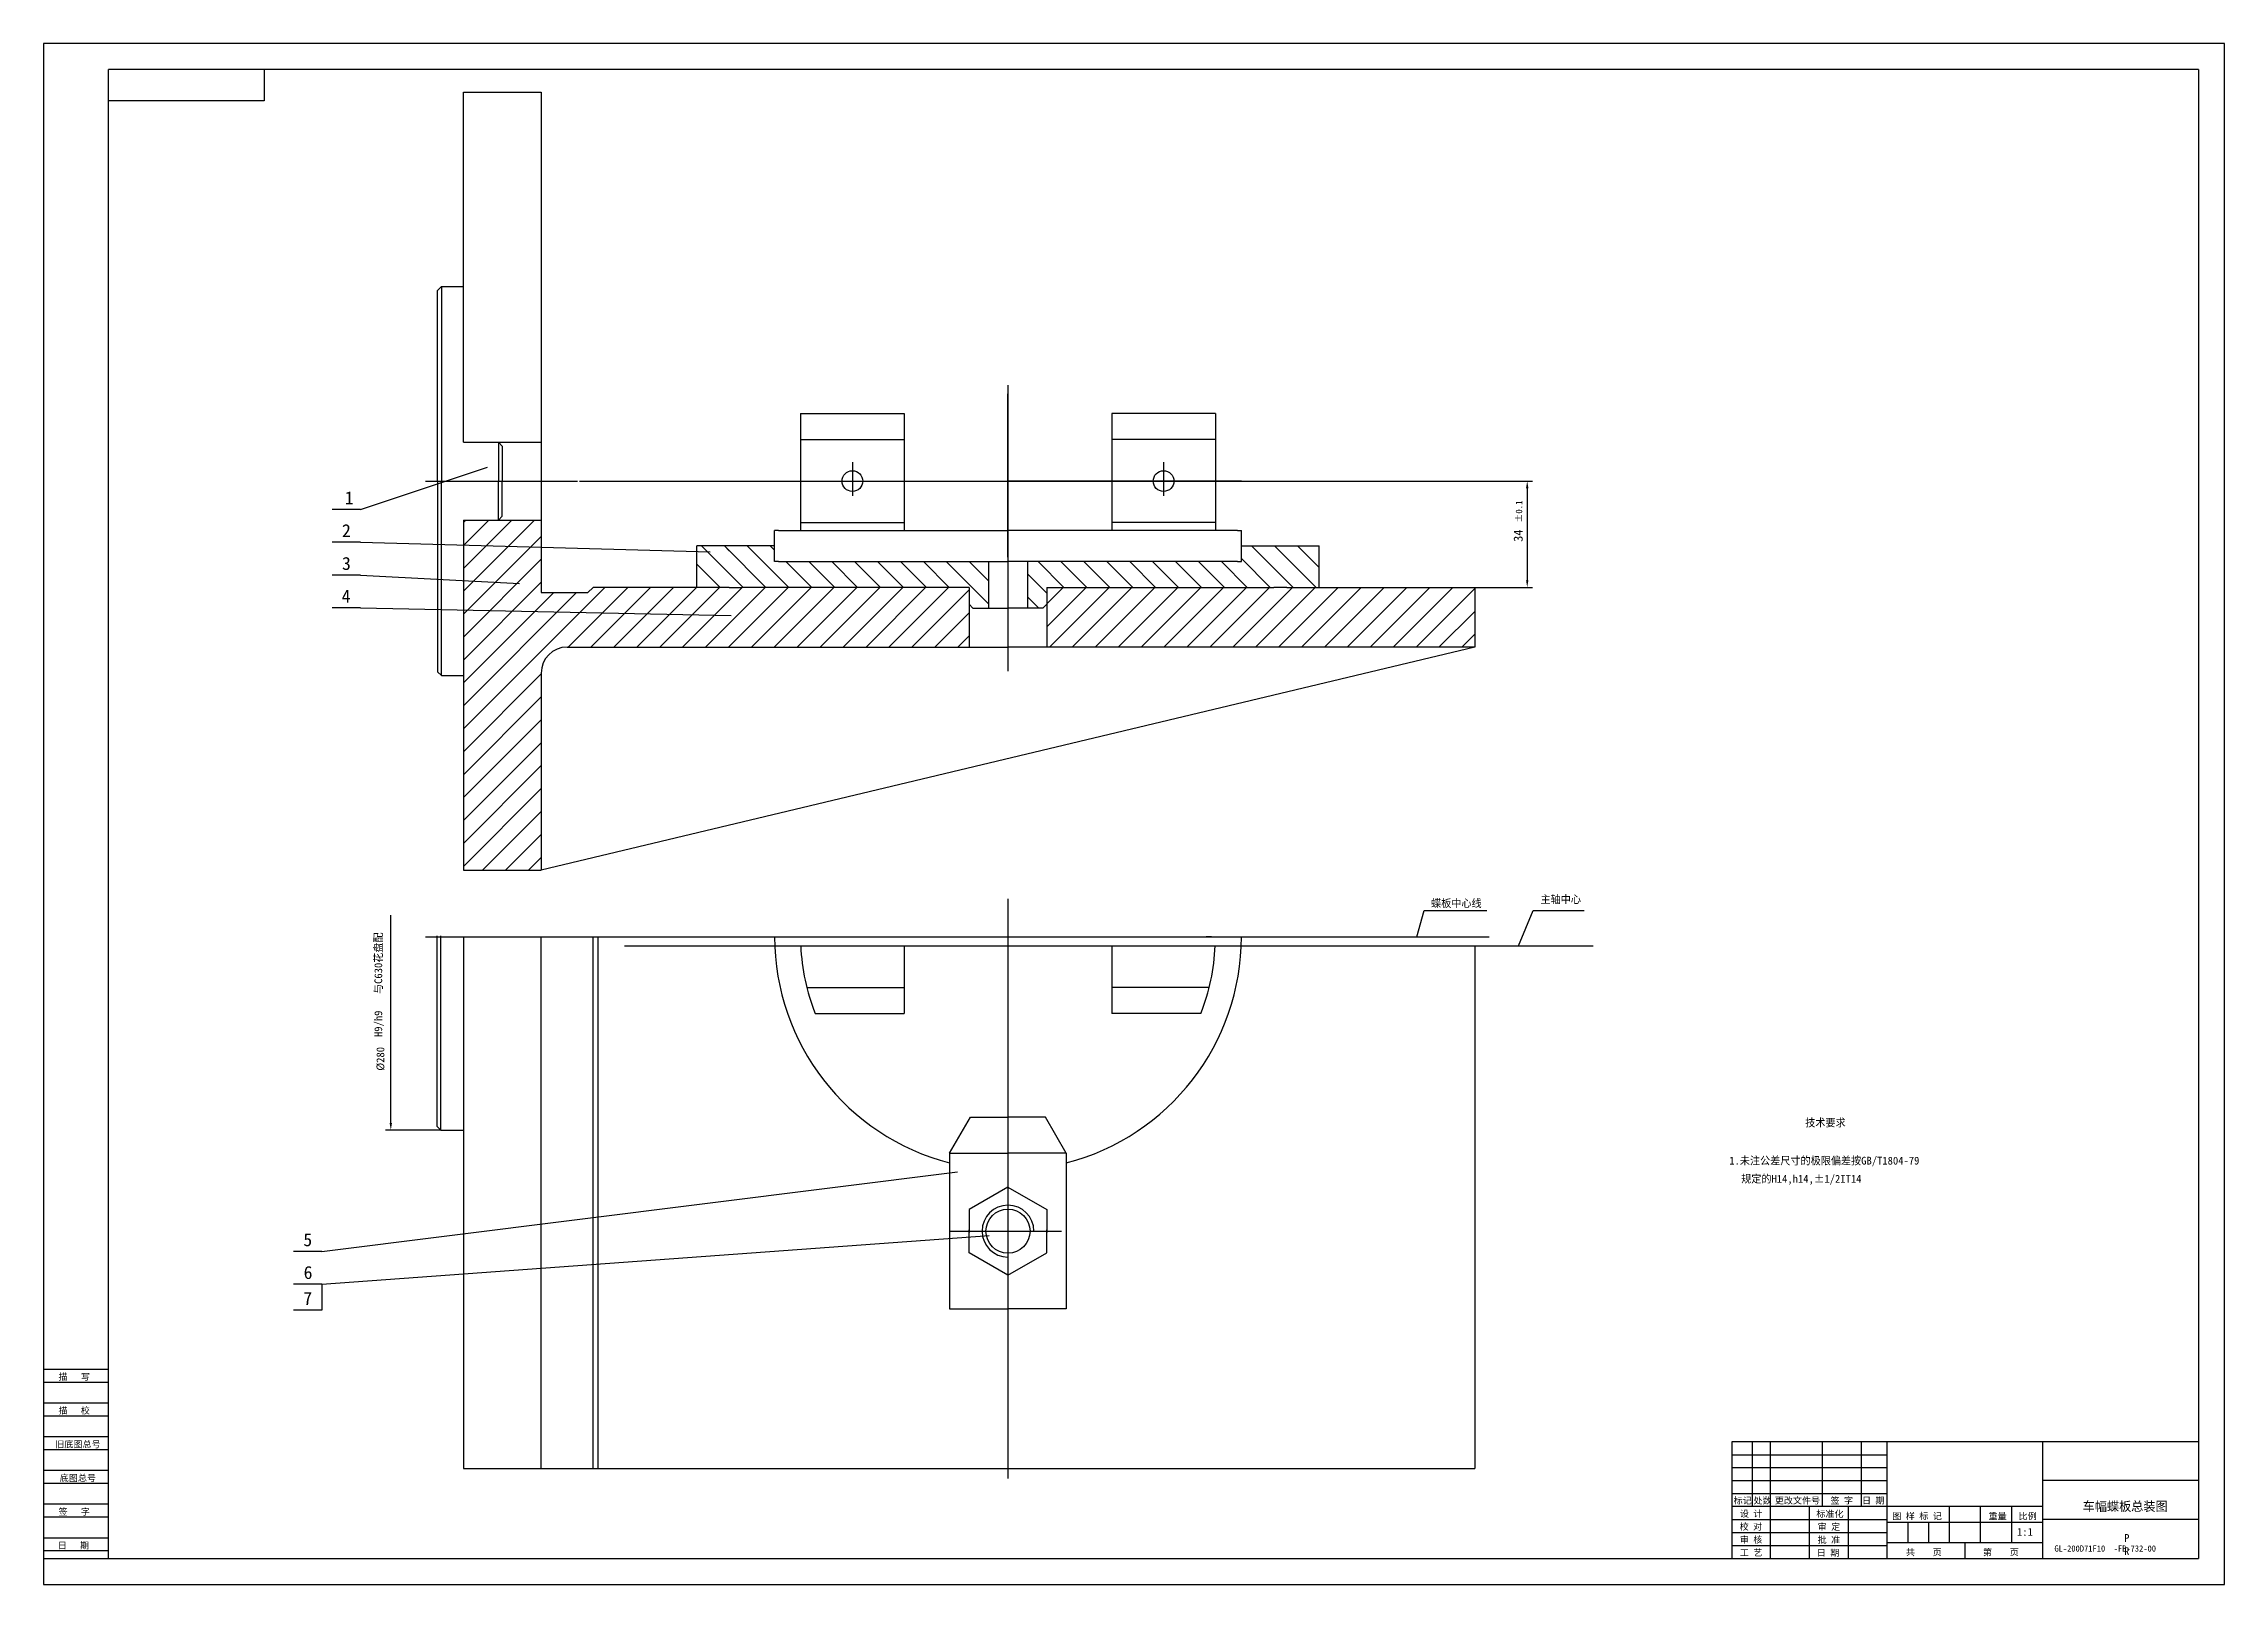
# Model space of a CAD drawing. Header units: metres. Extents: x 0 to 841, y 0 to 594.
import ezdxf

# ---------------------------------------------------------------- set-up
doc = ezdxf.new("R2010")
doc.units = ezdxf.units.M
for name, color, linetype in [('C', 6, 'Continuous'), ('D', 1, 'Continuous'), ('FL', 5, 'Continuous'), ('T', 7, 'Continuous'), ('TL', 4, 'Continuous')]:
    doc.layers.add(name, color=color, linetype=linetype)

# ---------------------------------------------------------------- blocks, each defined once
blk = doc.blocks.new('TUKUN1')
at = {"layer": 'FL'}
for p, q in [((0, 594), (0, 0)), ((841, 594), (0, 594)), ((841, 0), (841, 594)), ((0, 78), (25, 78)), ((0, 70), (25, 70)), ((0, 65), (25, 65)), ((0, 57), (25, 57)), ((0, 52), (25, 52)), ((659, 30), (659, 55)), ((666, 10), (666, 55)), ((686, 30), (686, 55)), ((701, 30), (701, 55)), ((0, 44), (25, 44)), ((651, 50), (711, 50)), ((651, 45), (711, 45)), ((0, 39), (25, 39)), ((651, 40), (711, 40)), ((651, 35), (711, 35)), ((0, 31), (25, 31)), ((0, 26), (25, 26)), ((696, 10), (696, 30)), ((0, 18), (25, 18)), ((651, 25), (711, 25)), ((651, 20), (711, 20)), ((0, 13), (25, 13)), ((651, 15), (711, 15)), ((0, 0), (841, 0))]:
    blk.add_line(p, q, dxfattribs=at)
at = {"layer": 'TL'}
for p, q in [((25, 10), (25, 584)), ((831, 584), (25, 584)), ((85, 584), (85, 572)), ((831, 584), (831, 10)), ((85, 572), (25, 572)), ((0, 83), (25, 83)), ((651, 55), (651, 10)), ((831, 55), (651, 55)), ((711, 10), (711, 55)), ((771, 10), (771, 55)), ((831, 40), (771, 40)), ((771, 30), (651, 30)), ((681, 10), (681, 30)), ((735, 16), (735, 30)), ((747, 16), (747, 30)), ((759, 16), (759, 30)), ((711, 24), (771, 24)), ((719, 16), (719, 24)), ((727, 16), (727, 24)), ((831, 25), (771, 25)), ((0, 10), (831, 10)), ((771, 16), (711, 16)), ((741, 10), (741, 16))]:
    blk.add_line(p, q, dxfattribs=at)
at = {"layer": 'T'}
for s, p in [('描   写', (5.74, 78.76)), ('描   校', (5.74, 65.76)), ('旧底图总号', (4.49, 52.76)), ('底图总号', (6.22, 39.76)), ('标记', (651.75, 31.07)), ('处数', (659.38, 31.07)), ('更改文件号', (667.61, 31.07)), ('签 字', (689.1, 31.07)), ('日 期', (701.23, 31.07)), ('签   字', (5.74, 26.76)), ('设 计', (654.14, 25.99)), ('标准化', (683.65, 25.93)), ('图 样 标 记', (712.95, 25.04)), ('重量', (750.03, 25.04)), ('比例', (761.64, 25.04)), ('校 对', (654.05, 20.99)), ('审 核', (654.14, 15.99)), ('批 准', (684.13, 15.93)), ('审 定', (684.13, 20.93)), ('日   期', (5.45, 13.76)), ('工 艺', (654.14, 10.99)), ('日 期', (683.84, 10.93)), ('共    页', (718.18, 11.13)), ('第    页', (747.9, 11.13))]:
    blk.add_text(s, height=2.5, dxfattribs=at).set_placement(p)

msp = doc.modelspace()

# ---------------------------------------------------------------- linework, layer by layer
for p, q in [((161.9, 382.87), (189.37, 410.34)), ((161.9, 391.71), (180.53, 410.34)), ((161.9, 400.55), (171.69, 410.34)), ((161.9, 409.39), (162.85, 410.34)), ((161.9, 374.03), (191.9, 404.03)), ((269.73, 384.34), (253.7, 400.37)), ((278.57, 384.34), (262.54, 400.37)), ((264.4, 398.51), (262.54, 400.37)), ((287.41, 384.34), (271.38, 400.37)), ((281.9, 398.69), (280.22, 400.37)), ((473.03, 384.34), (461.9, 395.47)), ((481.86, 384.34), (465.83, 400.37)), ((474.4, 391.81), (465.83, 400.37)), ((490.7, 384.34), (474.67, 400.37)), ((491.9, 391.98), (483.51, 400.37)), ((161.9, 365.19), (191.9, 395.19)), ((260.89, 384.34), (251.9, 393.34)), ((296.25, 384.34), (286.25, 394.34)), ((305.09, 384.34), (295.09, 394.34)), ((313.93, 384.34), (303.93, 394.34)), ((322.77, 384.34), (312.77, 394.34)), ((331.6, 384.34), (321.6, 394.34)), ((340.44, 384.34), (330.44, 394.34)), ((349.28, 384.34), (339.28, 394.34)), ((364.4, 378.06), (348.12, 394.34)), ((364.4, 386.9), (356.96, 394.34)), ((386.9, 382.08), (379.4, 389.58)), ((393.48, 384.34), (383.48, 394.34)), ((402.32, 384.34), (392.32, 394.34)), ((411.15, 384.34), (401.15, 394.34)), ((419.99, 384.34), (409.99, 394.34)), ((428.83, 384.34), (418.83, 394.34)), ((437.67, 384.34), (427.67, 394.34)), ((446.51, 384.34), (436.51, 394.34)), ((455.35, 384.34), (445.35, 394.34)), ((464.19, 384.34), (454.19, 394.34)), ((161.9, 356.35), (191.9, 386.35)), ((161.9, 329.84), (216.4, 384.34)), ((161.9, 338.68), (205.56, 382.34)), ((161.9, 347.52), (196.73, 382.34)), ((202.24, 361.34), (225.24, 384.34)), ((211.08, 361.34), (234.08, 384.34)), ((219.92, 361.34), (242.92, 384.34)), ((228.76, 361.34), (251.76, 384.34)), ((237.6, 361.34), (260.6, 384.34)), ((246.44, 361.34), (269.4, 384.3)), ((252.06, 384.34), (251.9, 384.5)), ((255.27, 361.34), (278.27, 384.34)), ((264.11, 361.34), (287.11, 384.34)), ((269.73, 384.34), (269.4, 384.67)), ((269.4, 375.47), (278.27, 384.34)), ((269.4, 384.3), (269.44, 384.34)), ((272.95, 361.34), (295.95, 384.34)), ((281.79, 361.34), (304.79, 384.34)), ((290.63, 361.34), (313.63, 384.34)), ((299.47, 361.34), (322.47, 384.34)), ((308.31, 361.34), (331.31, 384.34)), ((317.15, 361.34), (340.15, 384.34)), ((325.99, 361.34), (348.99, 384.34)), ((334.82, 361.34), (356.9, 383.42)), ((383.8, 376.34), (379.4, 380.74)), ((386.9, 378.06), (393.18, 384.34)), ((386.9, 369.22), (402.02, 384.34)), ((387.86, 361.34), (410.86, 384.34)), ((396.7, 361.34), (419.7, 384.34)), ((405.54, 361.34), (428.54, 384.34)), ((414.37, 361.34), (437.37, 384.34)), ((423.21, 361.34), (446.21, 384.34)), ((432.05, 361.34), (455.05, 384.34)), ((440.89, 361.34), (463.89, 384.34)), ((449.73, 361.34), (472.73, 384.34)), ((458.57, 361.34), (481.57, 384.34)), ((467.41, 361.34), (490.41, 384.34)), ((476.25, 361.34), (499.25, 384.34)), ((479.4, 382.17), (481.57, 384.34)), ((485.08, 361.34), (508.08, 384.34)), ((493.92, 361.34), (516.92, 384.34)), ((502.76, 361.34), (525.76, 384.34)), ((511.6, 361.34), (534.6, 384.34)), ((520.44, 361.34), (543.44, 384.34)), ((529.28, 361.34), (551.9, 383.96)), ((343.66, 361.34), (356.9, 374.58)), ((538.12, 361.34), (551.9, 375.12)), ((264.11, 361.34), (264.4, 361.63)), ((352.5, 361.34), (356.9, 365.74)), ((467.41, 361.34), (474.4, 368.33)), ((546.96, 361.34), (551.9, 366.28)), ((161.9, 321), (191.9, 351)), ((161.9, 312.16), (191.9, 342.16)), ((161.9, 303.32), (191.9, 333.32)), ((161.9, 294.48), (191.9, 324.48)), ((161.9, 285.64), (191.9, 315.64)), ((161.9, 276.8), (191.9, 306.8)), ((169.27, 275.34), (191.9, 297.97)), ((178.11, 275.34), (191.9, 289.13)), ((186.95, 275.34), (191.9, 280.29))]:
    msp.add_line(p, q)
at = {"layer": 'C'}
for p, q in [((371.9, 462.36), (371.9, 389.92)), ((371.9, 396.06), (371.9, 459.02)), ((371.9, 456.43), (371.9, 383.99)), ((291.9, 451.34), (331.9, 451.34)), ((291.9, 451.34), (291.9, 441.34)), ((331.9, 451.34), (331.9, 441.34)), ((451.9, 451.34), (411.9, 451.34)), ((411.9, 451.34), (411.9, 441.34)), ((451.9, 451.34), (451.9, 441.34)), ((291.9, 441.34), (291.9, 406.34)), ((291.9, 441.34), (331.9, 441.34)), ((331.9, 441.34), (331.9, 406.34)), ((451.9, 441.34), (411.9, 441.34)), ((411.9, 441.34), (411.9, 406.34)), ((451.9, 441.34), (451.9, 406.34)), ((311.9, 432.62), (311.9, 419.64)), ((431.9, 432.62), (431.9, 419.64)), ((147.25, 425.34), (205.85, 425.34)), ((206.64, 425.34), (473.98, 425.34)), ((281.9, 425.34), (371.9, 425.34)), ((281.9, 425.34), (371.9, 425.34)), ((461.9, 425.34), (371.9, 425.34)), ((283.4, 406.34), (281.9, 406.31)), ((281.9, 400.37), (281.9, 406.31)), ((283.4, 406.34), (371.9, 406.34)), ((291.9, 409.34), (331.9, 409.34)), ((460.4, 406.34), (371.9, 406.34)), ((451.9, 409.34), (411.9, 409.34)), ((461.9, 400.37), (461.9, 406.31)), ((371.9, 396.06), (371.9, 352.13)), ((371.9, 264.28), (371.9, 88.58)), ((147.25, 249.64), (557.49, 249.64)), ((223.97, 246.14), (557.49, 246.14)), ((331.9, 246.14), (331.9, 220.14)), ((411.9, 246.14), (411.9, 220.14)), ((557.49, 246.14), (597.61, 246.14)), ((294.31, 230.14), (331.9, 230.14)), ((449.49, 230.14), (411.9, 230.14)), ((297.54, 220.14), (331.9, 220.14)), ((446.26, 220.14), (411.9, 220.14)), ((349.4, 136.18), (371.9, 136.18)), ((371.9, 136.18), (392.54, 136.18)), ((371.9, 88.58), (371.9, 40.8))]:
    msp.add_line(p, q, dxfattribs=at)
for centre in [(311.9, 425.34), (431.9, 425.34)]:
    msp.add_circle(centre, 4, dxfattribs=at)
for radius, start, end in [(90, 180, 255.52), (80, 182.51, 201.64), (90, 284.48, 0), (80, 338.36, 357.49)]:
    msp.add_arc((371.9, 249.64), radius, start, end, dxfattribs=at)
at = {"layer": 'D'}
for p, q in [((122.23, 414.38), (171.24, 430.7)), ((473.98, 425.34), (574.14, 425.34)), ((572.14, 422.54), (572.14, 387.14)), ((122.23, 414.38), (111.23, 414.38)), ((122.23, 401.74), (111.23, 401.74)), ((122.23, 401.74), (257.01, 398.05)), ((122.23, 389.1), (111.23, 389.1)), ((122.23, 389.1), (183.49, 385.81)), ((551.9, 384.34), (574.14, 384.34)), ((122.23, 376.46), (111.23, 376.46)), ((122.23, 376.46), (265.18, 373.56)), ((133.89, 177.89), (133.89, 257.95)), ((529.53, 249.64), (532.34, 259.78)), ((532.34, 259.78), (552, 259.78)), ((552, 259.78), (556.51, 259.78)), ((568.84, 246.14), (574.46, 259.78)), ((574.46, 259.78), (594.11, 259.78)), ((450.33, 249.64), (448.33, 249.64)), ((450.33, 246.14), (452.33, 246.14)), ((153.19, 175.09), (131.89, 175.09)), ((107.33, 128.38), (352.37, 158.99)), ((107.33, 128.38), (96.33, 128.38)), ((107.33, 115.74), (364.62, 134.5)), ((107.33, 115.74), (96.33, 115.74)), ((107.33, 115.74), (107.33, 105.74)), ((107.33, 105.74), (96.33, 105.74))]:
    msp.add_line(p, q, dxfattribs=at)
msp.add_arc((371.9, 136.18), 10, 0, 270, dxfattribs=at)
for points in [[(571.68, 422.54), (572.61, 422.54), (572.14, 425.34)], [(571.68, 387.14), (572.61, 387.14), (572.14, 384.34)], [(133.42, 177.89), (134.35, 177.89), (133.89, 175.09)]]:
    msp.add_solid(points, dxfattribs=at)
at = {"layer": 'TL'}
for p, q in [((161.9, 575.34), (191.9, 575.34)), ((161.9, 545.34), (161.9, 575.34)), ((191.9, 575.34), (191.9, 440.34)), ((161.9, 440.34), (161.9, 545.34)), ((151.9, 498.84), (153.4, 500.34)), ((151.9, 425.34), (151.9, 498.84)), ((153.4, 500.34), (161.9, 500.34)), ((153.4, 500.34), (153.4, 425.34)), ((161.9, 440.34), (191.9, 440.34)), ((161.9, 440.34), (175.4, 440.34)), ((175.4, 440.34), (175.4, 425.34)), ((175.4, 440.34), (191.9, 440.34)), ((176.9, 438.84), (175.4, 440.34)), ((176.9, 438.84), (176.9, 425.34)), ((191.9, 440.34), (191.9, 425.34)), ((151.9, 425.34), (151.9, 351.84)), ((153.4, 350.34), (153.4, 425.34)), ((175.4, 410.34), (175.4, 425.34)), ((176.9, 411.84), (176.9, 425.34)), ((191.9, 425.34), (191.9, 410.34)), ((161.9, 410.34), (161.9, 305.34)), ((161.9, 410.34), (175.4, 410.34)), ((176.9, 411.84), (175.4, 410.34)), ((175.4, 410.34), (191.9, 410.34)), ((191.9, 410.34), (191.9, 392.34)), ((460.4, 406.34), (461.9, 406.31)), ((251.9, 384.34), (251.9, 400.37)), ((264.4, 400.37), (251.9, 400.37)), ((269.4, 400.37), (264.4, 400.37)), ((281.9, 400.37), (269.4, 400.37)), ((281.9, 394.34), (281.9, 400.37)), ((461.9, 400.37), (474.4, 400.37)), ((461.9, 394.34), (461.9, 400.37)), ((474.4, 400.37), (479.4, 400.37)), ((479.4, 400.37), (491.9, 400.37)), ((491.9, 384.34), (491.9, 400.37)), ((191.9, 392.34), (191.9, 382.34)), ((283.4, 394.34), (281.9, 394.34)), ((283.4, 394.34), (364.4, 394.34)), ((364.4, 394.34), (364.4, 376.34)), ((364.4, 394.34), (371.9, 394.34)), ((379.4, 394.34), (371.9, 394.34)), ((460.4, 394.34), (379.4, 394.34)), ((379.4, 394.34), (379.4, 376.34)), ((460.4, 394.34), (461.9, 394.34)), ((191.9, 382.34), (209.9, 382.34)), ((211.9, 384.34), (209.9, 382.34)), ((251.9, 384.34), (211.9, 384.34)), ((264.4, 384.34), (251.9, 384.34)), ((264.4, 384.34), (269.4, 384.3)), ((283.4, 384.34), (269.4, 384.34)), ((356.9, 384.34), (283.4, 384.34)), ((356.9, 384.34), (356.9, 377.84)), ((386.9, 384.34), (460.4, 384.34)), ((386.9, 384.34), (386.9, 378.06)), ((460.4, 384.34), (463.42, 384.34)), ((461.9, 384.34), (474.4, 384.34)), ((479.4, 384.34), (474.4, 384.34)), ((479.4, 384.34), (491.9, 384.34)), ((491.9, 384.34), (551.9, 384.34)), ((551.9, 384.34), (551.9, 366.77)), ((356.9, 377.84), (356.9, 361.34)), ((356.9, 377.84), (358.4, 376.34)), ((358.4, 376.34), (364.4, 376.34)), ((364.4, 376.34), (371.9, 376.34)), ((379.4, 376.34), (371.9, 376.34)), ((385.4, 376.34), (379.4, 376.34)), ((386.9, 377.84), (385.4, 376.34)), ((386.9, 378.06), (386.9, 361.34)), ((551.9, 366.77), (551.9, 361.34)), ((551.9, 361.34), (191.9, 275.34)), ((201.9, 361.34), (264.4, 361.34)), ((264.4, 361.34), (269.4, 361.34)), ((269.4, 361.34), (294.4, 361.34)), ((294.4, 361.34), (299.4, 361.34)), ((299.4, 361.34), (356.9, 361.34)), ((356.9, 361.34), (371.9, 361.34)), ((386.9, 361.34), (371.9, 361.34)), ((444.4, 361.34), (386.9, 361.34)), ((449.4, 361.34), (444.4, 361.34)), ((474.4, 361.34), (449.4, 361.34)), ((479.4, 361.34), (474.4, 361.34)), ((551.9, 361.34), (479.4, 361.34)), ((151.9, 351.84), (153.4, 350.34)), ((153.4, 350.34), (161.9, 350.34)), ((191.9, 351.34), (191.9, 305.34)), ((161.9, 305.34), (161.9, 275.34)), ((191.9, 305.34), (191.9, 275.34)), ((161.9, 275.34), (191.9, 275.34)), ((151.69, 250.09), (151.69, 176.59)), ((153.19, 175.09), (153.19, 250.09)), ((161.9, 249.64), (161.9, 99.64)), ((191.9, 44.66), (191.9, 249.64)), ((211.9, 44.66), (211.9, 249.64)), ((213.9, 44.66), (213.9, 249.64)), ((551.9, 246.14), (551.9, 44.66)), ((349.4, 166.18), (357.46, 180.15)), ((357.46, 180.15), (371.9, 180.15)), ((386.34, 180.15), (371.9, 180.15)), ((394.4, 166.18), (386.34, 180.15)), ((151.69, 176.59), (153.19, 175.09)), ((153.19, 175.09), (161.69, 175.09)), ((349.4, 166.18), (371.9, 166.18)), ((349.4, 166.18), (349.4, 135.7)), ((394.4, 166.18), (371.9, 166.18)), ((394.4, 166.18), (394.4, 135.7)), ((371.9, 153.18), (356.9, 144.52)), ((371.9, 153.18), (386.9, 144.52)), ((356.9, 144.52), (356.9, 135.7)), ((386.9, 144.52), (386.9, 135.7)), ((349.4, 135.7), (349.4, 106.18)), ((356.9, 127.84), (356.9, 136.67)), ((386.9, 127.84), (386.9, 136.67)), ((394.4, 135.7), (394.4, 106.18)), ((371.9, 119.18), (356.9, 127.84)), ((371.9, 119.18), (386.9, 127.84)), ((349.4, 106.18), (371.9, 106.18)), ((394.4, 106.18), (371.9, 106.18)), ((161.9, 99.64), (161.9, 44.66)), ((161.9, 44.66), (551.9, 44.66))]:
    msp.add_line(p, q, dxfattribs=at)
msp.add_circle((371.9, 136.18), 8.5, dxfattribs=at)
msp.add_arc((201.9, 351.34), 10, 90, 180, dxfattribs=at)

# ---------------------------------------------------------------- block references
at = {"layer": 'C'}
msp.add_blockref('TUKUN1', (0, 0), dxfattribs=at)

# ---------------------------------------------------------------- texts
at = {"layer": 'D'}
for s, height, p in [('1', 5, (116.14, 416.38)), ('2', 5, (115.07, 403.74)), ('3', 5, (115.07, 391.1)), ('4', 5, (114.95, 378.46)), ('蝶板中心线', 3, (535.07, 261.09)), ('主轴中心', 3, (577.27, 262.59)), ('技术要求', 3, (679.36, 176.5)), ('1.未注公差尺寸的极限偏差按GB/T1804-79', 3, (650.05, 161.85)), ('规定的H14,h14,%%P1/2IT14', 3, (654.65, 154.86)), ('5', 5, (100.16, 130.38)), ('6', 5, (100.28, 117.74)), ('7', 5, (100.16, 107.74)), ('车幅蝶板总装图', 3.6, (786.36, 28.31)), ('1:1', 3, (761.01, 18.72)), ('P', 3, (802.33, 16.39)), ('GL-200D71F10  -FB-732-00', 2.4, (775.45, 12.63)), ('R', 3, (802.33, 11.29))]:
    msp.add_text(s, height=height, dxfattribs=at).set_placement(p)
for s, height, p in [('%%P0.1', 2.5, (570.21, 409.38)), ('34', 3.5, (570.39, 401.92)), ('与C630花盘配', 3, (130.57, 227.59)), ('H9/h9', 3, (130.57, 211.01)), ('%%c280', 3, (131.37, 198.04))]:
    msp.add_text(s, height=height, rotation=90, dxfattribs=at).set_placement(p)

doc.saveas('drawing.dxf')
